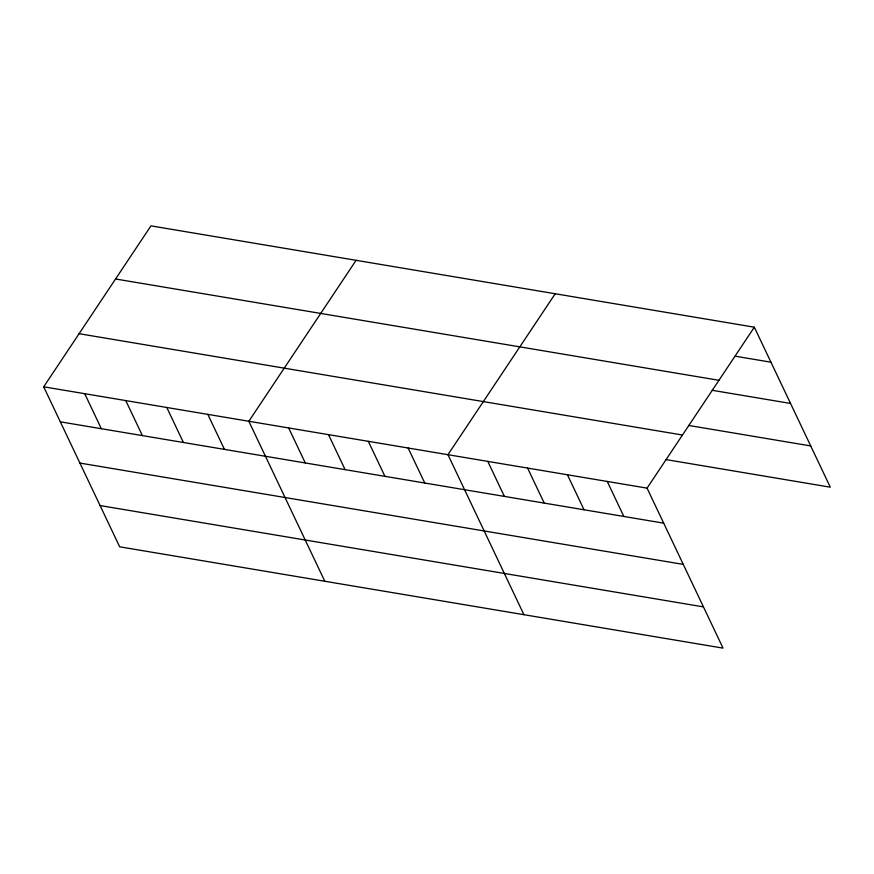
<?xml version="1.0" encoding="UTF-8"?>
<svg xmlns="http://www.w3.org/2000/svg" width="874" height="874" viewBox="0 0 874 874"><rect width="100%" height="100%" fill="white"/><g stroke="black" fill="none" stroke-linecap="round" stroke-linejoin="round"><path stroke-width="1.31" d="M43.7 386.811L647.066 488.14L723.038 648.137L119.672 546.807L43.7 386.811L150.962 225.863L754.328 327.193L830.3 487.189L665.704 459.538M356.111 260.31L248.839 421.268L324.811 581.265M555.219 293.751L447.958 454.699L523.93 614.695M647.066 488.14L754.328 327.193M735.11 356.177L770.955 362.197M115.565 278.981L718.931 380.299M712.223 390.296L790.533 403.449M688.592 425.43L810.711 445.937M79.097 333.704L682.463 435.023M60.328 421.825L663.683 523.155M79.905 463.067L683.271 564.396M100.084 505.565L703.45 606.895M607.244 481.454L623.861 516.468M567.423 474.768L584.04 509.771M527.601 468.082L544.218 503.085M487.779 461.396L504.396 496.399M408.136 448.012L424.753 483.027M368.315 441.326L384.931 476.341M328.493 434.64L345.11 469.655M288.671 427.954L305.288 462.958M207.815 414.374L224.443 449.389M166.781 407.481L183.409 442.495M125.758 400.598L142.386 435.602M84.723 393.704L101.351 428.719"/></g></svg>
